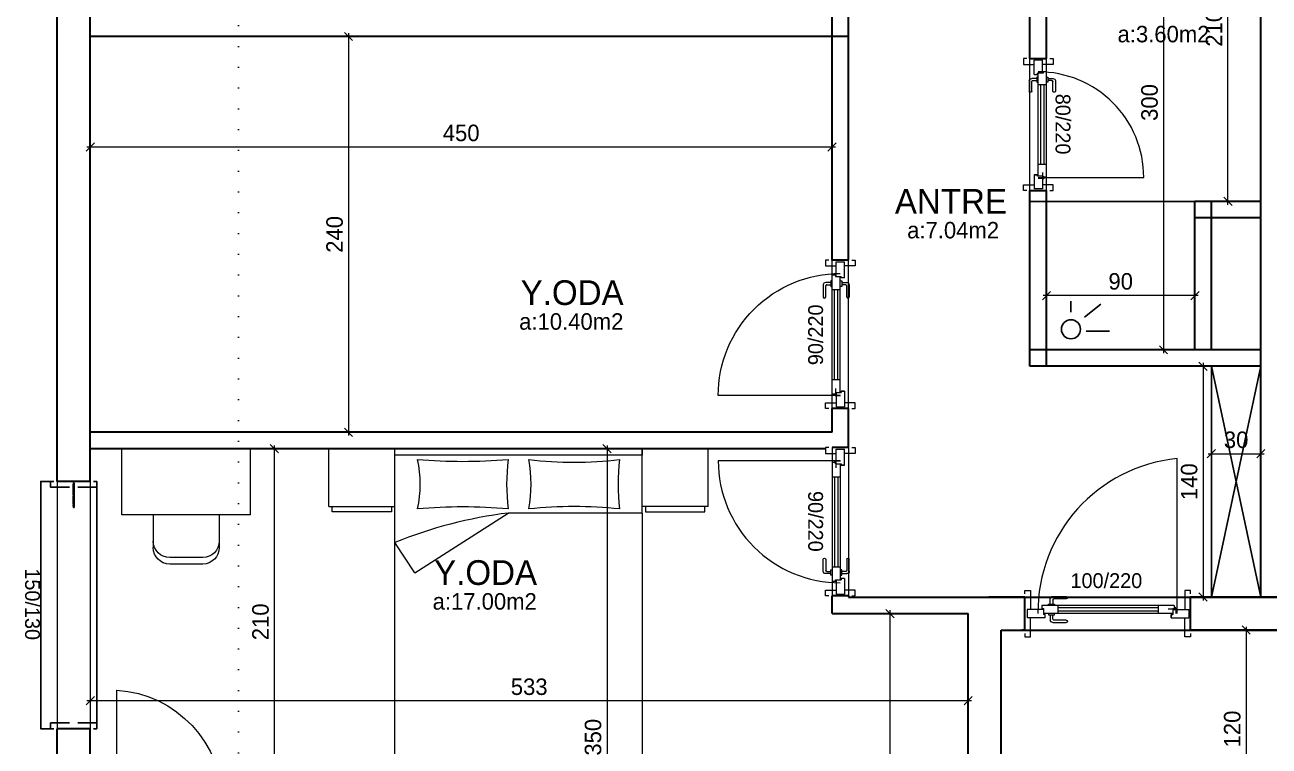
# Model space of a CAD drawing. Header units: centimetres. Extents: x 562865 to 1310255, y -148070 to 32737.
# Drawn here: x 591667 to 592421, y -16070 to -15633 of the extents above; entities that cross this region are included whole.
import ezdxf
from ezdxf.enums import TextEntityAlignment as Align

# ---------------------------------------------------------------- set-up
doc = ezdxf.new("R2010")
doc.units = ezdxf.units.CM
doc.header["$LTSCALE"] = 2.5
doc.linetypes.add('DOT', pattern=[0.25, 0, -0.25])
doc.layers.get('0').update_dxf_attribs({"color": 86})
for name, color, linetype, lineweight in [('ADAKENARI', 18, 'Continuous', 5), ('DUVAR', 4, 'Continuous', 30), ('duvar-kesim', 7, 'Continuous', 0), ('GÖRÜNÜŞLER', 96, 'Continuous', 25), ('iç ölçü', 106, 'Continuous', 18), ('kapi', 9, 'Continuous', 0)]:
    doc.layers.add(name, color=color, linetype=linetype, lineweight=lineweight)
for name, color, linetype in [('alan', 7, 'Continuous'), ('kapi-yazi', 7, 'Continuous'), ('mahal', 7, 'Continuous'), ('penc-yazi', 7, 'Continuous'), ('pencere', 7, 'Continuous')]:
    doc.layers.add(name, color=color, linetype=linetype)
doc.styles.add('PINAR', font='comic.ttf')
doc.dimstyles.new('TEMİZ ÖLÇÜ', dxfattribs={"dimtxt": 10, "dimasz": 5, "dimexe": 1.8, "dimexo": 0.625, "dimgap": 3, "dimtad": 1, "dimdec": 0, "dimrnd": 0.5, "dimzin": 1, "dimdsep": 46, "dimtxsty": 'PINAR', "dimblk": 'OBLIQUE', "dimcen": 0.9, "dimdle": 2, "dimclrd": 256, "dimclre": 256, "dimclrt": 7, "dimadec": 0, "dimazin": 0, "dimtfac": 1, "dimtdec": 0, "dimtofl": 0, "dimtmove": 2, "dimatfit": 2, "dimfxl": 10, "dimfxlon": 1, "dimlwd": -1, "dimlwe": -1, "dimarcsym": 0})

# ---------------------------------------------------------------- blocks, each defined once
blk = doc.blocks.new('_Oblique')
at = {"color": 0, "linetype": 'ByBlock', "lineweight": -2}
blk.add_line((-0.5, -0.5), (0.5, 0.5), dxfattribs=at)
blk = doc.blocks.new('*D703')
at = {"layer": 'Defpoints', "color": 0}
for p in [(592057.03, -15889.97), (592019.67, -16239.97), (592037.03, -16239.97)]:
    blk.add_point(p, dxfattribs=at)
at = {"layer": 'iç ölçü'}
for p, q in [((592019.67, -15887.97), (592019.67, -16241.97)), ((592029.67, -15889.97), (592017.87, -15889.97)), ((592029.67, -16239.97), (592017.87, -16239.97))]:
    blk.add_line(p, q, dxfattribs=at)
at = {"layer": 'iç ölçü', "linetype": 'ByBlock', "xscale": 5, "yscale": 5, "zscale": 5}
for p, rotation in [((592019.67, -15889.97), 90), ((592019.67, -16239.97), 270)]:
    blk.add_blockref('_Oblique', p, dxfattribs=dict(at, rotation=rotation))
at = {"layer": 'iç ölçü', "color": 7, "insert": (592011.2, -16064.97), "char_height": 10, "attachment_point": 5, "rotation": 90, "style": 'PINAR'}
blk.add_mtext('350', dxfattribs=at)
blk = doc.blocks.new('*D704')
at = {"layer": 'Defpoints', "color": 0}
for p in [(591706.28, -16017.94), (592238.61, -16027.94), (591706.28, -16042.83)]:
    blk.add_point(p, dxfattribs=at)
at = {"layer": 'iç ölçü'}
for p, q in [((591706.28, -16032.83), (591706.28, -16044.63)), ((592238.61, -16032.83), (592238.61, -16044.63)), ((592240.61, -16042.83), (591704.28, -16042.83))]:
    blk.add_line(p, q, dxfattribs=at)
at = {"layer": 'iç ölçü', "linetype": 'ByBlock', "xscale": 5, "yscale": 5, "zscale": 5, "rotation": 180}
blk.add_blockref('_Oblique', (591706.28, -16042.83), dxfattribs=at)
at = {"layer": 'iç ölçü', "linetype": 'ByBlock', "xscale": 5, "yscale": 5, "zscale": 5}
blk.add_blockref('_Oblique', (592238.61, -16042.83), dxfattribs=at)
at = {"layer": 'iç ölçü', "color": 7, "insert": (591972.45, -16034.39), "char_height": 10, "attachment_point": 5, "style": 'PINAR'}
blk.add_mtext('533', dxfattribs=at)
blk = doc.blocks.new('*D705')
at = {"layer": 'Defpoints', "color": 0}
for p in [(592387.77, -15839.97), (592381.06, -15979.97), (592387.77, -15979.97)]:
    blk.add_point(p, dxfattribs=at)
at = {"layer": 'iç ölçü'}
for p, q in [((592387.14, -15839.97), (592379.26, -15839.97)), ((592381.06, -15837.97), (592381.06, -15981.97)), ((592387.14, -15979.97), (592379.26, -15979.97))]:
    blk.add_line(p, q, dxfattribs=at)
at = {"layer": 'iç ölçü', "linetype": 'ByBlock', "xscale": 5, "yscale": 5, "zscale": 5}
for p, rotation in [((592381.06, -15839.97), 90), ((592381.06, -15979.97), 270)]:
    blk.add_blockref('_Oblique', p, dxfattribs=dict(at, rotation=rotation))
at = {"layer": 'iç ölçü', "color": 7, "insert": (592372.65, -15909.97), "char_height": 10, "attachment_point": 5, "rotation": 90, "style": 'PINAR'}
blk.add_mtext('140', dxfattribs=at)
blk = doc.blocks.new('*D684')
at = {"layer": 'Defpoints', "color": 0}
for p in [(591886.71, -15639.97), (591862.9, -15879.97), (591886.71, -15879.97)]:
    blk.add_point(p, dxfattribs=at)
at = {"layer": 'iç ölçü'}
for p, q in [((591862.9, -15637.97), (591862.9, -15881.97)), ((591872.9, -15639.97), (591861.1, -15639.97)), ((591872.9, -15879.97), (591861.1, -15879.97))]:
    blk.add_line(p, q, dxfattribs=at)
at = {"layer": 'iç ölçü', "linetype": 'ByBlock', "xscale": 5, "yscale": 5, "zscale": 5}
for p, rotation in [((591862.9, -15639.97), 90), ((591862.9, -15879.97), 270)]:
    blk.add_blockref('_Oblique', p, dxfattribs=dict(at, rotation=rotation))
at = {"layer": 'iç ölçü', "color": 7, "insert": (591854.49, -15759.97), "char_height": 10, "attachment_point": 5, "rotation": 90, "style": 'PINAR'}
blk.add_mtext('240', dxfattribs=at)
blk = doc.blocks.new('*D685')
at = {"layer": 'Defpoints', "color": 0}
for p in [(591706.28, -15684.22), (592156.11, -15684.22), (591706.28, -15706.97)]:
    blk.add_point(p, dxfattribs=at)
at = {"layer": 'iç ölçü'}
for p, q in [((591706.28, -15696.97), (591706.28, -15708.77)), ((592156.11, -15696.97), (592156.11, -15708.77)), ((592158.11, -15706.97), (591704.28, -15706.97))]:
    blk.add_line(p, q, dxfattribs=at)
at = {"layer": 'iç ölçü', "linetype": 'ByBlock', "xscale": 5, "yscale": 5, "zscale": 5, "rotation": 180}
blk.add_blockref('_Oblique', (591706.28, -15706.97), dxfattribs=at)
at = {"layer": 'iç ölçü', "linetype": 'ByBlock', "xscale": 5, "yscale": 5, "zscale": 5}
blk.add_blockref('_Oblique', (592156.11, -15706.97), dxfattribs=at)
at = {"layer": 'iç ölçü', "color": 7, "insert": (591931.2, -15698.48), "char_height": 10, "attachment_point": 5, "style": 'PINAR'}
blk.add_mtext('450', dxfattribs=at)
blk = doc.blocks.new('fm-door1')
at = {"linetype": 'Continuous'}
for p, q in [((0, 25), (0, -25)), ((100, 25), (0, 25)), ((79.7, 31.8), (79.7, -0.3)), ((84, 27.6), (127.8, 27.6)), ((90, 50), (910, 50)), ((90, 50), (90, 30)), ((100, 30), (90, 30)), ((100, 30), (100, -5)), ((100, 30), (100, -5)), ((100, 0), (900, 0)), ((190, 50), (190, 0)), ((810, 50), (810, 0)), ((910, 30), (900, 30)), ((900, 30), (900, -5)), ((900, 25), (1000, 25)), ((910, 50), (910, 30)), ((1000, 25), (1000, -25)), ((110, -25), (0, -25)), ((100, -5), (110, -5)), ((110, -5), (100, -5)), ((110, -5), (110, -25)), ((110, -25), (110, -5)), ((890, -25), (890, -5)), ((890, -5), (900, -5)), ((890, -25), (1000, -25))]:
    blk.add_line(p, q, dxfattribs=at)
at = {"color": 8, "linetype": 'Continuous'}
for p, q in [((190, 35), (810, 35)), ((190, 15), (810, 15))]:
    blk.add_line(p, q, dxfattribs=at)
at = {"linetype": 'Continuous'}
for points in [[(857.6, 58.1), (857.6, 88.9, 0.414214), (842.4, 104.1), (758.6, 104.1, 1), (758.6, 88.9), (834.8, 88.9, -0.414214), (842.4, 81.3), (842.4, 58.1)], [(857.6, -8.1), (857.6, -38.9, -0.414214), (842.4, -54.1), (758.6, -54.1, -1), (758.6, -38.9), (834.8, -38.9, 0.414214), (842.4, -31.3), (842.4, -8.1)]]:
    blk.add_lwpolyline(points, format="xyb", dxfattribs=at)
for points in [[(869, 50), (869, 58.1), (831, 58.1), (831, 50)], [(869, 0), (869, -8.1), (831, -8.1), (831, 0)]]:
    blk.add_lwpolyline(points, dxfattribs=at)
blk.add_circle((84, 31.8), 4.26, dxfattribs=at)
blk = doc.blocks.new('*D692')
at = {"layer": 'Defpoints', "color": 0}
for p in [(592302.25, -15529.97), (592302.25, -15829.97), (592357.05, -15829.97)]:
    blk.add_point(p, dxfattribs=at)
at = {"layer": 'iç ölçü'}
for p, q in [((592347.05, -15529.97), (592358.85, -15529.97)), ((592357.05, -15527.97), (592357.05, -15831.97)), ((592347.05, -15829.97), (592358.85, -15829.97))]:
    blk.add_line(p, q, dxfattribs=at)
at = {"layer": 'iç ölçü', "linetype": 'ByBlock', "xscale": 5, "yscale": 5, "zscale": 5}
for p, rotation in [((592357.05, -15529.97), 90), ((592357.05, -15829.97), 270)]:
    blk.add_blockref('_Oblique', p, dxfattribs=dict(at, rotation=rotation))
at = {"layer": 'iç ölçü', "color": 7, "insert": (592348.64, -15679.97), "char_height": 10, "attachment_point": 5, "rotation": 90, "style": 'PINAR'}
blk.add_mtext('300', dxfattribs=at)
blk = doc.blocks.new('*D694')
at = {"layer": 'Defpoints', "color": 0}
for p in [(592286.11, -15788.76), (592286.11, -15797.1), (592376.11, -15798.76)]:
    blk.add_point(p, dxfattribs=at)
at = {"layer": 'iç ölçü'}
for p, q in [((592286.11, -15789.39), (592286.11, -15798.9)), ((592378.11, -15797.1), (592284.11, -15797.1)), ((592376.11, -15798.14), (592376.11, -15795.3))]:
    blk.add_line(p, q, dxfattribs=at)
at = {"layer": 'iç ölçü', "linetype": 'ByBlock', "xscale": 5, "yscale": 5, "zscale": 5, "rotation": 180}
blk.add_blockref('_Oblique', (592286.11, -15797.1), dxfattribs=at)
at = {"layer": 'iç ölçü', "linetype": 'ByBlock', "xscale": 5, "yscale": 5, "zscale": 5}
blk.add_blockref('_Oblique', (592376.11, -15797.1), dxfattribs=at)
at = {"layer": 'iç ölçü', "color": 7, "insert": (592331.11, -15788.52), "char_height": 10, "attachment_point": 5, "style": 'PINAR'}
blk.add_mtext('90', dxfattribs=at)
blk = doc.blocks.new('*D695')
at = {"layer": 'Defpoints', "color": 0}
for p in [(592383.61, -15529.97), (592396.15, -15529.97), (592383.61, -15739.97)]:
    blk.add_point(p, dxfattribs=at)
at = {"layer": 'iç ölçü'}
for p, q in [((592386.15, -15529.97), (592397.95, -15529.97)), ((592396.15, -15741.97), (592396.15, -15527.97)), ((592386.15, -15739.97), (592397.95, -15739.97))]:
    blk.add_line(p, q, dxfattribs=at)
at = {"layer": 'iç ölçü', "linetype": 'ByBlock', "xscale": 5, "yscale": 5, "zscale": 5}
for p, rotation in [((592396.15, -15529.97), 90), ((592396.15, -15739.97), 270)]:
    blk.add_blockref('_Oblique', p, dxfattribs=dict(at, rotation=rotation))
at = {"layer": 'iç ölçü', "color": 7, "insert": (592387.75, -15634.97), "char_height": 10, "attachment_point": 5, "rotation": 90, "style": 'PINAR'}
blk.add_mtext('210', dxfattribs=at)
blk = doc.blocks.new('*D696')
at = {"layer": 'Defpoints', "color": 0}
for p in [(592416.11, -15893.02), (592416.11, -15933.9), (592386.11, -15939.72)]:
    blk.add_point(p, dxfattribs=at)
at = {"layer": 'iç ölçü'}
for p, q in [((592384.11, -15893.02), (592418.11, -15893.02)), ((592386.11, -15903.02), (592386.11, -15891.22)), ((592416.11, -15903.02), (592416.11, -15891.22))]:
    blk.add_line(p, q, dxfattribs=at)
at = {"layer": 'iç ölçü', "linetype": 'ByBlock', "xscale": 5, "yscale": 5, "zscale": 5, "rotation": 180}
blk.add_blockref('_Oblique', (592386.11, -15893.02), dxfattribs=at)
at = {"layer": 'iç ölçü', "linetype": 'ByBlock', "xscale": 5, "yscale": 5, "zscale": 5}
blk.add_blockref('_Oblique', (592416.11, -15893.02), dxfattribs=at)
at = {"layer": 'iç ölçü', "color": 7, "insert": (592401.11, -15884.61), "char_height": 10, "attachment_point": 5, "style": 'PINAR'}
blk.add_mtext('30', dxfattribs=at)
blk = doc.blocks.new('*D697')
at = {"layer": 'Defpoints', "color": 0}
for p in [(592156.11, -15989.97), (592136.11, -16239.97), (592191.2, -16239.97)]:
    blk.add_point(p, dxfattribs=at)
at = {"layer": 'iç ölçü'}
for p, q in [((592181.2, -15989.97), (592193, -15989.97)), ((592191.2, -15987.97), (592191.2, -16241.97)), ((592181.2, -16239.97), (592193, -16239.97))]:
    blk.add_line(p, q, dxfattribs=at)
at = {"layer": 'iç ölçü', "linetype": 'ByBlock', "xscale": 5, "yscale": 5, "zscale": 5}
for p, rotation in [((592191.2, -15989.97), 90), ((592191.2, -16239.97), 270)]:
    blk.add_blockref('_Oblique', p, dxfattribs=dict(at, rotation=rotation))
at = {"layer": 'iç ölçü', "color": 7, "insert": (592182.73, -16114.97), "char_height": 10, "attachment_point": 5, "rotation": 90, "style": 'PINAR'}
blk.add_mtext('250', dxfattribs=at)
blk = doc.blocks.new('A$C652E4B45')
for p, q in [((0, 200), (40, 200)), ((0, 165), (0, 200)), ((40, 165), (40, 200)), ((230, 200), (190, 200)), ((190, 165), (190, 200)), ((230, 165), (230, 200)), ((40, 143.16), (40, 196)), ((40, 161), (40, 196)), ((190, 161), (190, 196)), ((0, 165), (40, 165)), ((230, 165), (190, 165)), ((40, 0), (40, 4)), ((189.99, 4), (190, 0)), ((190, 0), (40, 0))]:
    blk.add_line(p, q)
at = {"color": 42}
for p, q in [((2, 161.8), (2, 165)), ((38, 161.8), (2, 161.8)), ((38, 165), (38, 161.8)), ((52.14, 124.69), (108.77, 161)), ((189.99, 161), (108.77, 161)), ((189.99, 161), (189.99, 4)), ((192, 165), (192, 161.8)), ((192, 161.8), (228, 161.8)), ((228, 161.8), (228, 165)), ((52.14, 124.69), (40, 143.15)), ((40, 4), (40, 143.15)), ((190, 4), (40, 4))]:
    blk.add_line(p, q, dxfattribs=at)
blk.add_lwpolyline([(40, 200), (190, 200), (190, 196), (40, 196)], close=True)
for centre, radius, start, end in [((-17.22, 178.48), 72.55, 348.06799, 11.93201), ((81.27, 527.83), 335.48, 265.2981, 274.7019), ((219.43, 178.48), 111.68, 172.28082, 187.71918), ((148.73, 412.86), 221.09, 262.85499, 277.14501), ((39.71, 178.48), 82.89, 349.57411, 10.42589), ((312.08, 178.48), 136.67, 173.69908, 186.30092), ((40, 161), 0.005, 180, 270), ((81.27, -141.41), 306.13, 84.84604, 95.15396), ((148.73, -94.37), 259.31, 83.91241, 96.08759), ((189.99, 161), 0.005, 270, 0), ((40, 143.16), 0.005, 180, 292.0158)]:
    blk.add_arc(centre, radius, start, end)
blk.add_arc((142.49, -110.3), 273.39, 97.08581, 112.0158, dxfattribs=at)
blk = doc.blocks.new('fm-win2')
at = {"color": 8, "linetype": 'Continuous'}
for p, q in [((11, 1.4), (11, 0.2)), ((11, 1.4), (54.3, 1.4)), ((11, 0.2), (54.3, 0.2)), ((12, 1.4), (12, 0.2)), ((12.8, 3), (52.5, 3)), ((53.3, 1.4), (53.3, 0.2)), ((54.3, 1.4), (54.3, 0.2)), ((63.9, 0.3), (63.9, -0.9)), ((63.9, 0.3), (103.2, 0.3)), ((64.9, 0.3), (64.9, -0.9)), ((102.2, 0.3), (102.2, -0.9)), ((103.2, 0.3), (103.2, -0.9)), ((12.9, -1.9), (52.3, -1.9)), ((63.9, -0.9), (103.2, -0.9)), ((65.4, -3.3), (101.6, -3.3))]:
    blk.add_line(p, q, dxfattribs=at)
at = {"linetype": 'Continuous'}
for points in [[(7, -1.8), (0, -1.8), (0, 1.8), (7, 1.8)], [(7.5, -1.7), (7.5, -0.1), (7.2, -0.1), (7.2, 0.2), (7.5, 0.2), (7.5, 0.7), (7.2, 0.7), (7.2, 1), (7.5, 1), (7.5, 2), (6.2, 2), (6.2, 2.7), (5.6, 2.7), (5.5, 2), (5.2, 2), (5.4, 3), (12.5, 3), (12.7, 2), (12.4, 2), (12.3, 2.7), (11.7, 2.7), (11.7, 2), (10.5, 2), (10.5, 1), (10.8, 1), (10.8, 0.7), (10.5, 0.7), (10.5, 0.2), (10.8, 0.2), (10.8, -0.1), (10.5, -0.1), (10.5, -1.7), (10.8, -1.7), (10.8, -2), (7.2, -2), (7.2, -1.7)], [(58, 2), (59.2, 2), (59.2, 2.7), (59.8, 2.7), (59.9, 2), (60.2, 2), (60, 3), (52.8, 3), (52.6, 2), (52.9, 2), (53, 2.7), (53.5, 2.7), (53.5, 2), (54.7, 2), (54.7, 1), (54.4, 1), (54.4, 0.7), (54.7, 0.7), (54.7, 0.2), (54.4, 0.2), (54.4, -0.1), (54.7, -0.1), (54.7, -1.7), (54.4, -1.7), (54.4, -2), (58.3, -2), (58.3, -1.7), (58, -1.7), (58, -0.1), (58.3, -0.1), (58.3, 0.2), (58, 0.2), (58, 0.7), (58.3, 0.7), (58.3, 1), (58, 1)], [(63.1, -1.2), (63.1, 0.9), (63.9, 0.9), (63.9, 1.6), (64.4, 1.6), (64.5, 0.9), (64.9, 0.9), (64.7, 1.9), (59.8, 1.9), (59.8, 1.6), (59.9, 1.6), (59.9, 0.8), (59.1, 0.8), (59.1, -0.2), (60.1, -0.2), (60.1, -1.8), (59.1, -1.8), (59.1, -2.3), (57.5, -2.3), (57.5, -3.5), (63.4, -3.5), (63.4, -3.2), (63.1, -3.2), (63.1, -1.4), (63.4, -1.4), (63.4, -1.2)], [(104, -1.4), (103.7, -1.4), (103.7, -1.2), (104, -1.2), (104, 0.9), (103.1, 0.9), (103.1, 1.6), (102.6, 1.6), (102.5, 0.9), (102.2, 0.9), (102.4, 1.9), (107.3, 1.9), (107.3, 1.6), (107.2, 1.6), (107.2, 0.8), (108, 0.8), (108, -0.2), (107, -0.2), (107, -1.8), (108, -1.8), (108, -2.3), (109.5, -2.3), (109.5, -3.5), (103.7, -3.5), (103.7, -3.2), (104, -3.2)], [(109, 0.7), (108.7, 0.7), (108.7, 1), (109, 1), (109, 2), (107.8, 2), (107.8, 2.7), (107.2, 2.7), (107.1, 2), (106.8, 2), (107, 3), (114.4, 3), (114.6, 2), (114.2, 2), (114.1, 2.7), (113.6, 2.7), (113.6, 2), (112.3, 2), (112.3, 1), (112.6, 1), (112.6, 0.7), (112.3, 0.7), (112.3, 0.2), (112.6, 0.2), (112.6, -0.1), (112.3, -0.1), (112.3, -1.7), (112.6, -1.7), (112.6, -2), (108.7, -2), (108.7, -1.7), (109, -1.7), (109, -0.1), (108.7, -0.1), (108.7, 0.2), (109, 0.2)], [(113, -1.8), (120, -1.8), (120, 1.8), (113, 1.8)]]:
    blk.add_lwpolyline(points, close=True, dxfattribs=at)
at = {"color": 8, "linetype": 'Continuous'}
blk.add_lwpolyline([(63.4, 1.9), (65.2, 3.7), (101.8, 3.7), (103.6, 1.9)], dxfattribs=at)
for points in [[(10.9, -1.4), (10.9, -1.9), (12.6, -1.9), (12.6, -0.5), (12.3, -0.5), (12.3, -1), (11.8, -1), (11.8, -0.5), (11.5, -0.5), (11.5, -1.1), (10.7, -1.1), (10.7, -0.5), (10.6, -0.5), (10.6, -1.4)], [(54.3, -1.4), (54.3, -1.9), (52.6, -1.9), (52.6, -0.5), (52.9, -0.5), (52.9, -1), (53.4, -1), (53.4, -0.5), (53.7, -0.5), (53.7, -1.1), (54.5, -1.1), (54.5, -0.5), (54.6, -0.5), (54.6, -1.4)], [(63.2, -2.4), (63.5, -2.4), (63.5, -3.3), (65.2, -3.3), (65.2, -1.6), (64.9, -1.6), (64.9, -2.1), (64.4, -2.1), (64.4, -1.6), (64.1, -1.6), (64.1, -2.1), (63.3, -2.1), (63.3, -1.6), (63.2, -1.6)], [(103.9, -2.4), (103.6, -2.4), (103.6, -3.3), (101.9, -3.3), (101.9, -1.6), (102.2, -1.6), (102.2, -2.1), (102.7, -2.1), (102.7, -1.6), (103, -1.6), (103, -2.1), (103.8, -2.1), (103.8, -1.6), (103.9, -1.6)]]:
    blk.add_lwpolyline(points, close=True, dxfattribs=at)
blk = doc.blocks.new('*D686')
at = {"layer": 'Defpoints', "color": 0}
for p in [(591817.97, -15889.97), (591826.28, -15889.97), (591826.28, -16099.97)]:
    blk.add_point(p, dxfattribs=at)
at = {"layer": 'iç ölçü'}
for p, q in [((591817.97, -16101.97), (591817.97, -15887.97)), ((591825.66, -15889.97), (591816.17, -15889.97)), ((591825.66, -16099.97), (591816.17, -16099.97))]:
    blk.add_line(p, q, dxfattribs=at)
at = {"layer": 'iç ölçü', "linetype": 'ByBlock', "xscale": 5, "yscale": 5, "zscale": 5}
for p, rotation in [((591817.97, -15889.97), 90), ((591817.97, -16099.97), 270)]:
    blk.add_blockref('_Oblique', p, dxfattribs=dict(at, rotation=rotation))
at = {"layer": 'iç ölçü', "color": 7, "insert": (591809.57, -15994.97), "char_height": 10, "attachment_point": 5, "rotation": 90, "style": 'PINAR'}
blk.add_mtext('210', dxfattribs=at)
blk = doc.blocks.new('A$C7478702B')
for p, q in [((0, 70), (78, 70)), ((0, 30), (0, 70)), ((78, 30), (78, 70)), ((0, 30), (78, 30))]:
    blk.add_line(p, q)
at = {"color": 42}
for p, q in [((19, 30), (19, 10)), ((59, 30), (59, 10)), ((29, 4), (49, 4)), ((29, 0), (49, 0))]:
    blk.add_line(p, q, dxfattribs=at)
for centre, start, end in [((29, 14), 180, 270), ((29, 10), 180, 270), ((49, 14), 270, 0), ((49, 10), 270, 0)]:
    blk.add_arc(centre, 10, start, end, dxfattribs=at)
blk = doc.blocks.new('*D683')
at = {"layer": 'Defpoints', "color": 0}
for p in [(592399.43, -15999.97), (592399.43, -16119.97), (592407.19, -16119.97)]:
    blk.add_point(p, dxfattribs=at)
at = {"layer": 'iç ölçü'}
for p, q in [((592400.06, -15999.97), (592408.99, -15999.97)), ((592407.19, -15997.97), (592407.19, -16121.97)), ((592400.06, -16119.97), (592408.99, -16119.97))]:
    blk.add_line(p, q, dxfattribs=at)
at = {"layer": 'iç ölçü', "linetype": 'ByBlock', "xscale": 5, "yscale": 5, "zscale": 5}
for p, rotation in [((592407.19, -15999.97), 90), ((592407.19, -16119.97), 270)]:
    blk.add_blockref('_Oblique', p, dxfattribs=dict(at, rotation=rotation))
at = {"layer": 'iç ölçü', "color": 7, "insert": (592398.79, -16059.97), "char_height": 10, "attachment_point": 5, "rotation": 90, "style": 'PINAR'}
blk.add_mtext('120', dxfattribs=at)

msp = doc.modelspace()

# ---------------------------------------------------------------- linework, layer by layer
at = {"layer": 'ADAKENARI', "color": 2, "linetype": 'DOT', "ltscale": 20}
msp.add_lwpolyline([(593050.93, -15172.25), (593050.93, -16149.97), (591796.28, -16149.97), (591796.28, -15172.25)], close=True, dxfattribs=at)
at = {"layer": 'DUVAR'}
for p, q in [((591686.28, -15909.79), (591686.28, -15062.25)), ((592416.11, -15979.97), (592416.11, -15082.25)), ((592416.11, -15979.97), (592416.11, -15082.25)), ((592416.11, -15979.97), (592416.11, -15082.25)), ((592416.11, -15979.97), (592416.11, -15082.25)), ((591706.28, -15909.79), (591706.28, -15222.25)), ((592276.11, -15653.37), (592276.11, -15519.97)), ((592286.11, -15653.37), (592286.11, -15519.97)), ((592156.11, -15775.64), (592156.11, -15623.09)), ((592166.11, -15775.64), (592166.11, -15623.09)), ((592166.11, -15639.97), (591706.28, -15639.97)), ((592276.11, -15653.37), (592286.11, -15653.37)), ((592276.11, -15839.97), (592276.11, -15733.37)), ((592276.11, -15733.37), (592286.11, -15733.37)), ((592286.11, -15839.97), (592286.11, -15733.37)), ((592416.11, -15739.97), (592376.11, -15739.97)), ((592376.11, -15829.97), (592376.11, -15739.97)), ((592386.11, -15829.97), (592386.11, -15739.97)), ((592416.11, -15749.97), (592376.11, -15749.97)), ((592166.11, -15775.64), (592156.11, -15775.64)), ((592416.11, -15829.97), (592276.11, -15829.97)), ((592416.11, -15839.97), (592276.11, -15839.97)), ((592156.11, -15879.97), (592156.11, -15865.64)), ((592166.11, -15865.64), (592156.11, -15865.64)), ((592166.11, -15889.27), (592166.11, -15865.64)), ((592156.11, -15879.97), (591706.28, -15879.97)), ((592152.26, -15889.97), (591706.28, -15889.97)), ((592166.11, -15889.27), (592156.11, -15889.27)), ((591706.28, -15909.79), (591686.28, -15909.79)), ((592156.11, -15989.97), (592156.11, -15979.27)), ((592166.11, -15979.27), (592156.11, -15979.27)), ((592166.11, -15979.27), (592166.11, -15979.97)), ((592166.11, -15979.97), (592473.76, -15979.97)), ((592272.95, -15979.97), (592251.11, -15979.97)), ((592261.11, -15979.97), (592473.76, -15979.97)), ((592272.95, -15999.97), (592272.95, -15979.97)), ((592681.11, -15979.97), (592373.45, -15979.97)), ((592373.45, -15999.97), (592373.45, -15979.97)), ((592156.11, -15989.97), (592238.61, -15989.97)), ((592238.61, -16119.97), (592238.61, -15989.97)), ((592258.61, -16119.97), (592258.61, -15999.97)), ((592258.61, -15999.97), (592473.76, -15999.97)), ((592271.11, -15999.97), (592473.76, -15999.97)), ((592272.95, -15999.97), (592271.11, -15999.97)), ((592593.61, -15999.97), (592373.45, -15999.97)), ((591686.28, -16259.97), (591686.28, -16059.79)), ((591706.28, -16059.79), (591686.28, -16059.79)), ((591706.28, -16109.97), (591706.28, -16059.79))]:
    msp.add_line(p, q, dxfattribs=at)
at = {"layer": 'duvar-kesim'}
for p, q in [((592276.11, -15733.37), (592276.11, -15653.37)), ((592286.11, -15733.37), (592286.11, -15653.37)), ((592156.11, -15865.64), (592156.11, -15775.64)), ((592166.11, -15865.64), (592166.11, -15775.64)), ((592156.11, -15889.27), (592156.11, -15979.27)), ((592166.11, -15889.27), (592166.11, -15979.27)), ((591686.28, -15909.79), (591686.28, -16059.79)), ((591706.28, -15909.79), (591706.28, -16059.79)), ((592373.45, -15979.97), (592272.95, -15979.97)), ((592373.45, -15999.97), (592272.95, -15999.97))]:
    msp.add_line(p, q, dxfattribs=at)
at = {"layer": 'GÖRÜNÜŞLER'}
for p, q in [((592376.11, -15739.97), (592276.11, -15739.97)), ((592376.11, -15739.97), (592376.11, -15739.97)), ((592300.96, -15807.05), (592300.96, -15800.38)), ((592309.08, -15810.12), (592319.01, -15802.37)), ((592310.16, -15818.6), (592324.24, -15818.6)), ((592386.11, -15979.97), (592386.11, -15839.97)), ((592386.11, -15839.97), (592416.11, -15979.97)), ((592386.11, -15979.97), (592416.11, -15839.97))]:
    msp.add_line(p, q, dxfattribs=at)
msp.add_circle((592300.96, -15817.52), 5.77, dxfattribs=at)
at = {"layer": 'iç ölçü'}
msp.add_lwpolyline([(591686.28, -18137.68), (593160.93, -18137.68), (593160.93, -16939.97), (592728.61, -16939.97), (592728.61, -16259.97), (593160.93, -16259.97), (593160.93, -15062.25), (591686.28, -15062.25), (591686.28, -16259.97), (592118.61, -16259.97), (592118.61, -16939.97), (591686.28, -16939.97)], close=True, dxfattribs=at)
at = {"layer": 'kapi'}
for points in [[(592274.11, -15653.37), (592272.11, -15653.37), (592272.11, -15656.87), (592278.61, -15656.87)], [(592288.11, -15653.37), (592290.11, -15653.37), (592290.11, -15656.87), (592283.61, -15656.87)], [(592274.11, -15733.37), (592272.11, -15733.37), (592272.11, -15729.87), (592278.61, -15729.87)], [(592288.11, -15733.37), (592290.11, -15733.37), (592290.11, -15729.87), (592283.61, -15729.87)], [(592154.11, -15775.64), (592152.11, -15775.64), (592152.11, -15779.14), (592158.61, -15779.14)], [(592168.11, -15775.64), (592170.11, -15775.64), (592170.11, -15779.14), (592163.61, -15779.14)], [(592154.11, -15865.64), (592152.11, -15865.64), (592152.11, -15862.14), (592158.61, -15862.14)], [(592168.11, -15865.64), (592170.11, -15865.64), (592170.11, -15862.14), (592163.61, -15862.14)], [(592154.11, -15889.27), (592152.11, -15889.27), (592152.11, -15892.77), (592158.61, -15892.77)], [(592168.11, -15889.27), (592170.11, -15889.27), (592170.11, -15892.77), (592163.61, -15892.77)], [(592154.11, -15979.27), (592152.11, -15979.27), (592152.11, -15975.77), (592158.61, -15975.77)], [(592168.11, -15979.27), (592170.11, -15979.27), (592170.11, -15975.77), (592163.61, -15975.77)], [(592272.95, -15977.97), (592272.95, -15975.97), (592276.45, -15975.97), (592276.45, -15987.47)], [(592373.45, -15977.97), (592373.45, -15975.97), (592369.95, -15975.97), (592369.95, -15987.47)], [(592272.95, -16001.97), (592272.95, -16003.97), (592276.45, -16003.97), (592276.45, -15992.47)], [(592373.45, -16001.97), (592373.45, -16003.97), (592369.95, -16003.97), (592369.95, -15992.47)]]:
    msp.add_lwpolyline(points, dxfattribs=at)
for points in [[(592281.11, -15725.37), (592345.11, -15725.37, 0.414214), (592281.11, -15661.37, 0.414214)], [(592161.11, -15857.64), (592087.11, -15857.64, -0.414214), (592161.11, -15783.64, -0.414214)], [(592365.45, -15989.97), (592365.45, -15895.97, 0.389297), (592280.95, -15989.97, 0.414214)], [(592161.11, -15897.27), (592087.11, -15897.27, 0.414214), (592161.11, -15971.27, 0.414214)], [(591722.35, -16104.97), (591722.35, -16036.46, -0.399884), (591786.35, -16104.97, -0.414214)]]:
    msp.add_lwpolyline(points, format="xyb", dxfattribs=at)
at = {"layer": 'pencere'}
for points in [[(591682.28, -15909.79), (591676.28, -15909.79), (591676.28, -16059.79), (591682.28, -16059.79)], [(591684.28, -15909.79), (591682.28, -15909.79), (591682.28, -15913.29), (591693.78, -15913.29)], [(591708.28, -15909.79), (591710.28, -15909.79), (591710.28, -15913.29), (591698.78, -15913.29)], [(591710.28, -15909.79), (591710.28, -16059.79)], [(591684.28, -16059.79), (591682.28, -16059.79), (591682.28, -16056.29), (591693.78, -16056.29)], [(591708.28, -16059.79), (591710.28, -16059.79), (591710.28, -16056.29), (591698.78, -16056.29)]]:
    msp.add_lwpolyline(points, dxfattribs=at)

# ---------------------------------------------------------------- block references
at = {"layer": 'iç ölçü', "xscale": -1}
msp.add_blockref('A$C7478702B', (591803.47, -15959.97), dxfattribs=at)
at = {"layer": 'iç ölçü'}
msp.add_blockref('A$C652E4B45', (591851.01, -16089.97), dxfattribs=at)
at = {"layer": 'kapi'}
for p, xscale, yscale, zscale, rotation in [((592281.11, -15732.37), -0.07800000000000001, 0.1, 0.07800000000000001, 270), ((592161.11, -15864.64), -0.08800000000000001, -0.1, 0.08800000000000001, 270), ((592161.11, -15890.27), -0.08800000000000001, 0.1, 0.08800000000000001, 90)]:
    msp.add_blockref('fm-door1', p, dxfattribs=dict(at, xscale=xscale, yscale=yscale, zscale=zscale, rotation=rotation))
at = {"layer": 'kapi', "xscale": -0.09799999999813735, "yscale": 0.1, "zscale": 0.098}
msp.add_blockref('fm-door1', (592372.45, -15989.97), dxfattribs=at)
at = {"layer": 'pencere', "xscale": -0.1233333333333333, "yscale": 0.1, "zscale": 0.1233333333333333, "rotation": 90}
msp.add_blockref('fm-win2', (591696.28, -15910.79), dxfattribs=at)

# ---------------------------------------------------------------- texts
at = {"layer": 'alan', "style": 'PINAR'}
for s, p in [('a:3.60m2', (592357.08, -15643.48)), ('a:7.04m2', (592229.5, -15762.4)), ('a:10.40m2', (591997.96, -15817.8)), ('a:17.00m2', (591945.48, -15987.57))]:
    msp.add_text(s, height=10, dxfattribs=at).set_placement(p, align=Align.CENTER)
at = {"layer": 'kapi-yazi', "style": 'PINAR'}
for s, rotation, p in [('80/220', 270, (592296.11, -15693.08)), ('90/220', 90, (592146.11, -15820.89)), ('90/220', 270, (592146.11, -15934.02))]:
    msp.add_text(s, height=9, rotation=rotation, dxfattribs=at).set_placement(p, align=Align.MIDDLE_CENTER)
msp.add_text('100/220', height=9, dxfattribs=at).set_placement((592322.42, -15969.97), align=Align.MIDDLE_CENTER)
at = {"layer": 'mahal', "style": 'PINAR'}
for s, p in [('ANTRE', (592228.18, -15747.4)), ('Y.ODA', (591998.49, -15802.8)), ('Y.ODA', (591946.01, -15972.57))]:
    msp.add_text(s, height=15, dxfattribs=at).set_placement(p, align=Align.CENTER)
at = {"layer": 'penc-yazi', "style": 'PINAR'}
msp.add_text('150/130', height=9, rotation=270, dxfattribs=at).set_placement((591671.28, -15984.26), align=Align.MIDDLE_CENTER)

# ---------------------------------------------------------------- dimensions: what is measured, and where the dimension line sits
at = {"layer": 'iç ölçü'}
for base, p1, p2, angle, picture, middle in [((592357.05, -15829.97), (592302.25, -15529.97), (592302.25, -15829.97), 90, '*D692', (592348.64, -15679.97)), ((592396.15, -15529.97), (592383.61, -15739.97), (592383.61, -15529.97), 90, '*D695', (592387.75, -15634.97)), ((591862.9, -15879.97), (591886.71, -15639.97), (591886.71, -15879.97), 90, '*D684', (591854.49, -15759.97)), ((591706.28, -15706.97), (592156.11, -15684.22), (591706.28, -15684.22), 180, '*D685', (591931.2, -15698.48)), ((592286.11, -15797.1), (592376.11, -15798.76), (592286.11, -15788.76), 180, '*D694', (592331.11, -15788.52)), ((592381.06, -15979.97), (592387.77, -15839.97), (592387.77, -15979.97), 90, '*D705', (592372.65, -15909.97)), ((592416.11, -15893.02), (592386.11, -15939.72), (592416.11, -15933.9), 180, '*D696', (592401.11, -15884.61)), ((591817.97, -15889.97), (591826.28, -16099.97), (591826.28, -15889.97), 90, '*D686', (591809.57, -15994.97)), ((592019.67, -16239.97), (592057.03, -15889.97), (592037.03, -16239.97), 90, '*D703', (592011.2, -16064.97)), ((592191.2, -16239.97), (592156.11, -15989.97), (592136.11, -16239.97), 90, '*D697', (592182.73, -16114.97)), ((592407.19, -16119.97), (592399.43, -15999.97), (592399.43, -16119.97), 90, '*D683', (592398.79, -16059.97)), ((591706.28, -16042.83), (592238.61, -16027.94), (591706.28, -16017.94), 180, '*D704', (591972.45, -16034.39))]:
    dim = msp.add_linear_dim(base=base, p1=p1, p2=p2, angle=angle, dimstyle='TEMİZ ÖLÇÜ', override={"dimarcsym": 1}, dxfattribs=at)
    dim.commit()
    dim.dimension.update_dxf_attribs({"geometry": picture, "text_midpoint": middle})

doc.saveas('drawing.dxf')
